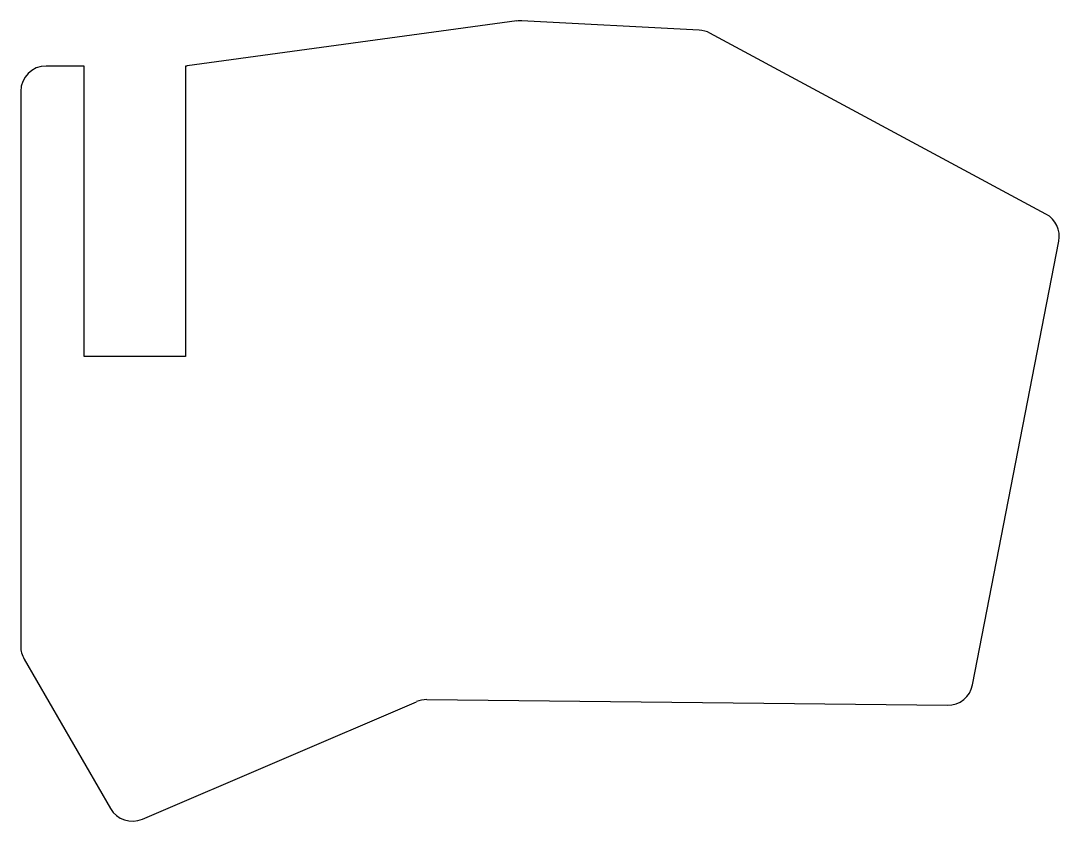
# Model space of a CAD drawing. Header units: millimetres. Extents: x 120 to 243, y -28 to 66.
import ezdxf

# ---------------------------------------------------------------- set-up
doc = ezdxf.new("R2010")
doc.units = ezdxf.units.MM

msp = doc.modelspace()

# ---------------------------------------------------------------- linework, layer by layer
for p, q in [((178.68, 66.3), (139.65, 60.99)), ((200.26, 65.22), (179.24, 66.32)), ((241.3, 43.45), (201.53, 64.86)), ((127.45, 60.97), (122.95, 60.97)), ((127.45, 26.57), (127.45, 60.97)), ((139.45, 60.97), (139.45, 26.57)), ((119.95, 57.97), (119.95, -7.73)), ((232.62, -12.28), (242.82, 40.23)), ((139.45, 26.57), (127.45, 26.57)), ((120.35, -9.23), (130.57, -26.92)), ((134.35, -28.18), (166.79, -14.27)), ((168, -14.02), (229.64, -14.7))]:
    msp.add_line(p, q)
for centre, start, end in [((179.09, 63.32), 87, 97.7375), ((200.1, 62.22), 61.6974, 87), ((122.95, 57.97), 90, 180), ((139.25, 63.97), 273.8776, 277.7375), ((239.88, 40.8), 349, 61.6974), ((122.95, -7.73), 180, 210.0171), ((229.67, -11.7), 269.3672, 349), ((167.97, -17.02), 89.3672, 113.2154), ((133.17, -25.42), 210.0171, 293.2154)]:
    msp.add_arc(centre, 3, start, end)

doc.saveas('drawing.dxf')
